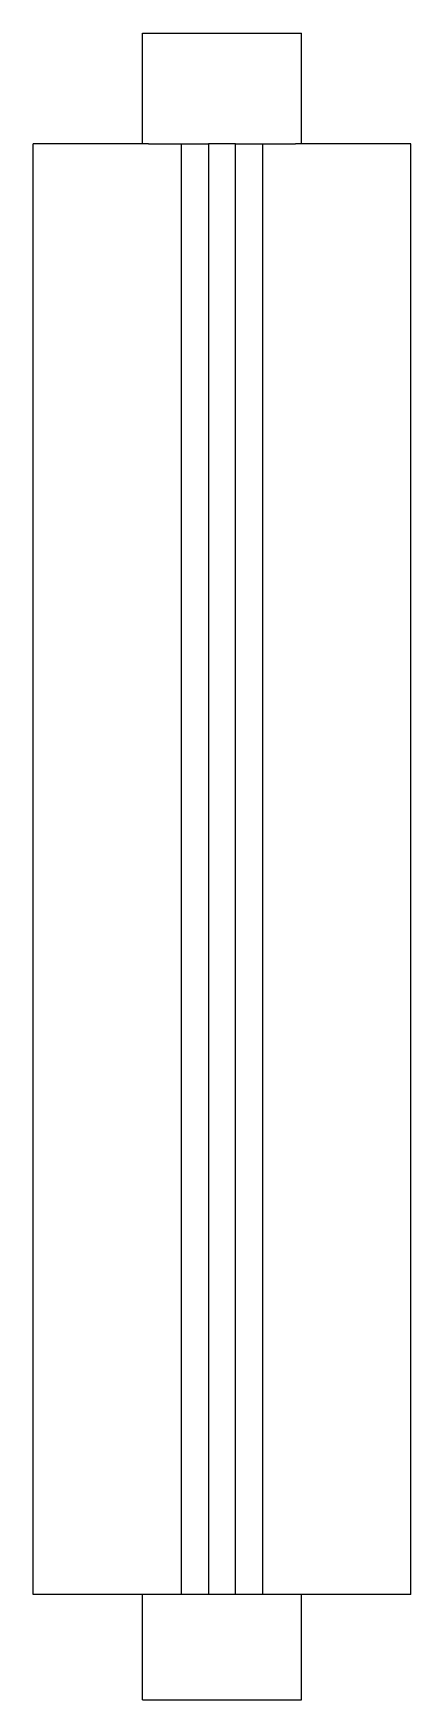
# Model space of a CAD drawing. Header units: metres. Extents: x 0 to 14, y -61.8 to 0.
import ezdxf

# ---------------------------------------------------------------- set-up
doc = ezdxf.new("R2010")
doc.units = ezdxf.units.M

msp = doc.modelspace()

# ---------------------------------------------------------------- linework, layer by layer
for points in [[(4.05, 0), (4.055, 0), (4.06, 0), (4.066, 0), (4.075, 0), (4.091, 0), (4.106, 0), (4.122, 0), (4.146, 0), (4.172, 0), (4.197, 0), (4.226, 0), (4.261, 0), (4.297, 0), (4.332, 0), (4.374, 0), (4.419, 0), (4.464, 0), (4.51, 0), (4.563, 0), (4.617, 0), (4.671, 0), (4.729, 0), (4.791, 0), (4.852, 0), (4.914, 0), (4.983, 0), (5.052, 0), (5.121, 0), (5.193, 0), (5.269, 0), (5.344, 0), (5.42, 0), (5.5, 0), (5.581, 0), (5.662, 0), (5.744, 0), (5.83, 0), (5.916, 0), (6.001, 0), (6.089, 0), (6.178, 0), (6.267, 0), (6.357, 0), (6.448, 0), (6.539, 0), (6.631, 0), (6.723, 0), (6.815, 0), (6.908, 0), (7, 0)], [(4.05, -4.1), (4.05, -4.018), (4.05, -3.936), (4.05, -3.854), (4.05, -3.772), (4.05, -3.69), (4.05, -3.608), (4.05, -3.526), (4.05, -3.444), (4.05, -3.362), (4.05, -3.28), (4.05, -3.198), (4.05, -3.116), (4.05, -3.034), (4.05, -2.952), (4.05, -2.87), (4.05, -2.788), (4.05, -2.706), (4.05, -2.624), (4.05, -2.542), (4.05, -2.46), (4.05, -2.378), (4.05, -2.296), (4.05, -2.214), (4.05, -2.132), (4.05, -2.05), (4.05, -1.968), (4.05, -1.886), (4.05, -1.804), (4.05, -1.722), (4.05, -1.64), (4.05, -1.558), (4.05, -1.476), (4.05, -1.394), (4.05, -1.312), (4.05, -1.23), (4.05, -1.148), (4.05, -1.066), (4.05, -0.984), (4.05, -0.902), (4.05, -0.82), (4.05, -0.738), (4.05, -0.656), (4.05, -0.574), (4.05, -0.492), (4.05, -0.41), (4.05, -0.328), (4.05, -0.246), (4.05, -0.164), (4.05, -0.082), (4.05, 0)], [(7, 0), (7.092, 0), (7.185, 0), (7.277, 0), (7.369, 0), (7.461, 0), (7.552, 0), (7.643, 0), (7.733, 0), (7.822, 0), (7.911, 0), (7.999, 0), (8.084, 0), (8.17, 0), (8.256, 0), (8.338, 0), (8.419, 0), (8.5, 0), (8.58, 0), (8.656, 0), (8.731, 0), (8.807, 0), (8.879, 0), (8.948, 0), (9.017, 0), (9.086, 0), (9.148, 0), (9.209, 0), (9.271, 0), (9.329, 0), (9.383, 0), (9.437, 0), (9.49, 0), (9.536, 0), (9.581, 0), (9.626, 0), (9.668, 0), (9.703, 0), (9.739, 0), (9.774, 0), (9.803, 0), (9.828, 0), (9.854, 0), (9.878, 0), (9.894, 0), (9.909, 0), (9.925, 0), (9.934, 0), (9.94, 0), (9.945, 0), (9.95, 0)], [(9.95, -4.1), (9.95, -4.018), (9.95, -3.936), (9.95, -3.854), (9.95, -3.772), (9.95, -3.69), (9.95, -3.608), (9.95, -3.526), (9.95, -3.444), (9.95, -3.362), (9.95, -3.28), (9.95, -3.198), (9.95, -3.116), (9.95, -3.034), (9.95, -2.952), (9.95, -2.87), (9.95, -2.788), (9.95, -2.706), (9.95, -2.624), (9.95, -2.542), (9.95, -2.46), (9.95, -2.378), (9.95, -2.296), (9.95, -2.214), (9.95, -2.132), (9.95, -2.05), (9.95, -1.968), (9.95, -1.886), (9.95, -1.804), (9.95, -1.722), (9.95, -1.64), (9.95, -1.558), (9.95, -1.476), (9.95, -1.394), (9.95, -1.312), (9.95, -1.23), (9.95, -1.148), (9.95, -1.066), (9.95, -0.984), (9.95, -0.902), (9.95, -0.82), (9.95, -0.738), (9.95, -0.656), (9.95, -0.574), (9.95, -0.492), (9.95, -0.41), (9.95, -0.328), (9.95, -0.246), (9.95, -0.164), (9.95, -0.082), (9.95, 0)], [(0, -57.9), (0, -56.824), (0, -55.748), (0, -54.672), (0, -53.596), (0, -52.52), (0, -51.444), (0, -50.368), (0, -49.292), (0, -48.216), (0, -47.14), (0, -46.064), (0, -44.988), (0, -43.912), (0, -42.836), (0, -41.76), (0, -40.684), (0, -39.608), (0, -38.532), (0, -37.456), (0, -36.38), (0, -35.304), (0, -34.228), (0, -33.152), (0, -32.076), (0, -31), (0, -29.924), (0, -28.848), (0, -27.772), (0, -26.696), (0, -25.62), (0, -24.544), (0, -23.468), (0, -22.392), (0, -21.316), (0, -20.24), (0, -19.164), (0, -18.088), (0, -17.012), (0, -15.936), (0, -14.86), (0, -13.784), (0, -12.708), (0, -11.632), (0, -10.556), (0, -9.48), (0, -8.404), (0, -7.328), (0, -6.252), (0, -5.176), (0, -4.1)], [(4.278, -4.1), (4.13, -4.1), (3.981, -4.1), (3.833, -4.1), (3.688, -4.1), (3.546, -4.1), (3.404, -4.1), (3.262, -4.1), (3.126, -4.1), (2.992, -4.1), (2.857, -4.1), (2.725, -4.1), (2.599, -4.1), (2.473, -4.1), (2.347, -4.1), (2.227, -4.1), (2.11, -4.1), (1.993, -4.1), (1.877, -4.1), (1.77, -4.1), (1.663, -4.1), (1.556, -4.1), (1.455, -4.1), (1.359, -4.1), (1.263, -4.1), (1.167, -4.1), (1.082, -4.1), (0.997, -4.1), (0.912, -4.1), (0.832, -4.1), (0.76, -4.1), (0.687, -4.1), (0.614, -4.1), (0.552, -4.1), (0.492, -4.1), (0.431, -4.1), (0.375, -4.1), (0.328, -4.1), (0.28, -4.1), (0.233, -4.1), (0.195, -4.1), (0.161, -4.1), (0.127, -4.1), (0.095, -4.1), (0.074, -4.1), (0.054, -4.1), (0.033, -4.1), (0.021, -4.1), (0.014, -4.1), (0.007, -4.1), (0, -4.1)], [(4.278, -4.1), (4.32, -4.1), (4.362, -4.1), (4.405, -4.1), (4.446, -4.1), (4.487, -4.1), (4.527, -4.1), (4.568, -4.1), (4.607, -4.1), (4.645, -4.1), (4.684, -4.1), (4.721, -4.1), (4.757, -4.1), (4.793, -4.1), (4.83, -4.1), (4.864, -4.1), (4.897, -4.1), (4.931, -4.1), (4.964, -4.1), (4.994, -4.1), (5.025, -4.1), (5.055, -4.1), (5.084, -4.1), (5.112, -4.1), (5.139, -4.1), (5.167, -4.1), (5.191, -4.1), (5.215, -4.1), (5.239, -4.1), (5.262, -4.1), (5.283, -4.1), (5.304, -4.1), (5.325, -4.1), (5.342, -4.1), (5.36, -4.1), (5.377, -4.1), (5.393, -4.1), (5.406, -4.1), (5.42, -4.1), (5.433, -4.1), (5.444, -4.1), (5.454, -4.1), (5.464, -4.1), (5.473, -4.1), (5.479, -4.1), (5.485, -4.1), (5.49, -4.1), (5.494, -4.1), (5.496, -4.1), (5.498, -4.1), (5.5, -4.1)], [(5.5, -57.9), (5.5, -56.824), (5.5, -55.748), (5.5, -54.672), (5.5, -53.596), (5.5, -52.52), (5.5, -51.444), (5.5, -50.368), (5.5, -49.292), (5.5, -48.216), (5.5, -47.14), (5.5, -46.064), (5.5, -44.988), (5.5, -43.912), (5.5, -42.836), (5.5, -41.76), (5.5, -40.684), (5.5, -39.608), (5.5, -38.532), (5.5, -37.456), (5.5, -36.38), (5.5, -35.304), (5.5, -34.228), (5.5, -33.152), (5.5, -32.076), (5.5, -31), (5.5, -29.924), (5.5, -28.848), (5.5, -27.772), (5.5, -26.696), (5.5, -25.62), (5.5, -24.544), (5.5, -23.468), (5.5, -22.392), (5.5, -21.316), (5.5, -20.24), (5.5, -19.164), (5.5, -18.088), (5.5, -17.012), (5.5, -15.936), (5.5, -14.86), (5.5, -13.784), (5.5, -12.708), (5.5, -11.632), (5.5, -10.556), (5.5, -9.48), (5.5, -8.404), (5.5, -7.328), (5.5, -6.252), (5.5, -5.176), (5.5, -4.1)], [(5.5, -4.1), (5.52, -4.1), (5.54, -4.1), (5.56, -4.1), (5.58, -4.1), (5.6, -4.1), (5.62, -4.1), (5.64, -4.1), (5.66, -4.1), (5.68, -4.1), (5.7, -4.1), (5.72, -4.1), (5.74, -4.1), (5.76, -4.1), (5.78, -4.1), (5.8, -4.1), (5.82, -4.1), (5.84, -4.1), (5.86, -4.1), (5.88, -4.1), (5.9, -4.1), (5.92, -4.1), (5.94, -4.1), (5.96, -4.1), (5.98, -4.1), (6, -4.1), (6.02, -4.1), (6.04, -4.1), (6.06, -4.1), (6.08, -4.1), (6.1, -4.1), (6.12, -4.1), (6.14, -4.1), (6.16, -4.1), (6.18, -4.1), (6.2, -4.1), (6.22, -4.1), (6.24, -4.1), (6.26, -4.1), (6.28, -4.1), (6.3, -4.1), (6.32, -4.1), (6.34, -4.1), (6.36, -4.1), (6.38, -4.1), (6.4, -4.1), (6.42, -4.1), (6.44, -4.1), (6.46, -4.1), (6.48, -4.1), (6.5, -4.1)], [(7.5, -4.1), (7.48, -4.1), (7.46, -4.1), (7.44, -4.1), (7.42, -4.1), (7.4, -4.1), (7.38, -4.1), (7.36, -4.1), (7.34, -4.1), (7.32, -4.1), (7.3, -4.1), (7.28, -4.1), (7.26, -4.1), (7.24, -4.1), (7.22, -4.1), (7.2, -4.1), (7.18, -4.1), (7.16, -4.1), (7.14, -4.1), (7.12, -4.1), (7.1, -4.1), (7.08, -4.1), (7.06, -4.1), (7.04, -4.1), (7.02, -4.1), (7, -4.1), (6.98, -4.1), (6.96, -4.1), (6.94, -4.1), (6.92, -4.1), (6.9, -4.1), (6.88, -4.1), (6.86, -4.1), (6.84, -4.1), (6.82, -4.1), (6.8, -4.1), (6.78, -4.1), (6.76, -4.1), (6.74, -4.1), (6.72, -4.1), (6.7, -4.1), (6.68, -4.1), (6.66, -4.1), (6.64, -4.1), (6.62, -4.1), (6.6, -4.1), (6.58, -4.1), (6.56, -4.1), (6.54, -4.1), (6.52, -4.1), (6.5, -4.1)], [(6.5, -4.1), (6.5, -5.176), (6.5, -6.252), (6.5, -7.328), (6.5, -8.404), (6.5, -9.48), (6.5, -10.556), (6.5, -11.632), (6.5, -12.708), (6.5, -13.784), (6.5, -14.86), (6.5, -15.936), (6.5, -17.012), (6.5, -18.088), (6.5, -19.164), (6.5, -20.24), (6.5, -21.316), (6.5, -22.392), (6.5, -23.468), (6.5, -24.544), (6.5, -25.62), (6.5, -26.696), (6.5, -27.772), (6.5, -28.848), (6.5, -29.924), (6.5, -31), (6.5, -32.076), (6.5, -33.152), (6.5, -34.228), (6.5, -35.304), (6.5, -36.38), (6.5, -37.456), (6.5, -38.532), (6.5, -39.608), (6.5, -40.684), (6.5, -41.76), (6.5, -42.836), (6.5, -43.912), (6.5, -44.988), (6.5, -46.064), (6.5, -47.14), (6.5, -48.216), (6.5, -49.292), (6.5, -50.368), (6.5, -51.444), (6.5, -52.52), (6.5, -53.596), (6.5, -54.672), (6.5, -55.748), (6.5, -56.824), (6.5, -57.9)], [(7.5, -57.9), (7.5, -56.824), (7.5, -55.748), (7.5, -54.672), (7.5, -53.596), (7.5, -52.52), (7.5, -51.444), (7.5, -50.368), (7.5, -49.292), (7.5, -48.216), (7.5, -47.14), (7.5, -46.064), (7.5, -44.988), (7.5, -43.912), (7.5, -42.836), (7.5, -41.76), (7.5, -40.684), (7.5, -39.608), (7.5, -38.532), (7.5, -37.456), (7.5, -36.38), (7.5, -35.304), (7.5, -34.228), (7.5, -33.152), (7.5, -32.076), (7.5, -31), (7.5, -29.924), (7.5, -28.848), (7.5, -27.772), (7.5, -26.696), (7.5, -25.62), (7.5, -24.544), (7.5, -23.468), (7.5, -22.392), (7.5, -21.316), (7.5, -20.24), (7.5, -19.164), (7.5, -18.088), (7.5, -17.012), (7.5, -15.936), (7.5, -14.86), (7.5, -13.784), (7.5, -12.708), (7.5, -11.632), (7.5, -10.556), (7.5, -9.48), (7.5, -8.404), (7.5, -7.328), (7.5, -6.252), (7.5, -5.176), (7.5, -4.1)], [(7.5, -4.1), (7.52, -4.1), (7.54, -4.1), (7.56, -4.1), (7.58, -4.1), (7.6, -4.1), (7.62, -4.1), (7.64, -4.1), (7.66, -4.1), (7.68, -4.1), (7.7, -4.1), (7.72, -4.1), (7.74, -4.1), (7.76, -4.1), (7.78, -4.1), (7.8, -4.1), (7.82, -4.1), (7.84, -4.1), (7.86, -4.1), (7.88, -4.1), (7.9, -4.1), (7.92, -4.1), (7.94, -4.1), (7.96, -4.1), (7.98, -4.1), (8, -4.1), (8.02, -4.1), (8.04, -4.1), (8.06, -4.1), (8.08, -4.1), (8.1, -4.1), (8.12, -4.1), (8.14, -4.1), (8.16, -4.1), (8.18, -4.1), (8.2, -4.1), (8.22, -4.1), (8.24, -4.1), (8.26, -4.1), (8.28, -4.1), (8.3, -4.1), (8.32, -4.1), (8.34, -4.1), (8.36, -4.1), (8.38, -4.1), (8.4, -4.1), (8.42, -4.1), (8.44, -4.1), (8.46, -4.1), (8.48, -4.1), (8.5, -4.1)], [(8.5, -4.1), (8.5, -5.176), (8.5, -6.252), (8.5, -7.328), (8.5, -8.404), (8.5, -9.48), (8.5, -10.556), (8.5, -11.632), (8.5, -12.708), (8.5, -13.784), (8.5, -14.86), (8.5, -15.936), (8.5, -17.012), (8.5, -18.088), (8.5, -19.164), (8.5, -20.24), (8.5, -21.316), (8.5, -22.392), (8.5, -23.468), (8.5, -24.544), (8.5, -25.62), (8.5, -26.696), (8.5, -27.772), (8.5, -28.848), (8.5, -29.924), (8.5, -31), (8.5, -32.076), (8.5, -33.152), (8.5, -34.228), (8.5, -35.304), (8.5, -36.38), (8.5, -37.456), (8.5, -38.532), (8.5, -39.608), (8.5, -40.684), (8.5, -41.76), (8.5, -42.836), (8.5, -43.912), (8.5, -44.988), (8.5, -46.064), (8.5, -47.14), (8.5, -48.216), (8.5, -49.292), (8.5, -50.368), (8.5, -51.444), (8.5, -52.52), (8.5, -53.596), (8.5, -54.672), (8.5, -55.748), (8.5, -56.824), (8.5, -57.9)], [(8.5, -4.1), (8.502, -4.1), (8.504, -4.1), (8.506, -4.1), (8.51, -4.1), (8.515, -4.1), (8.521, -4.1), (8.527, -4.1), (8.536, -4.1), (8.546, -4.1), (8.556, -4.1), (8.567, -4.1), (8.58, -4.1), (8.594, -4.1), (8.607, -4.1), (8.623, -4.1), (8.64, -4.1), (8.658, -4.1), (8.675, -4.1), (8.696, -4.1), (8.717, -4.1), (8.738, -4.1), (8.761, -4.1), (8.785, -4.1), (8.809, -4.1), (8.833, -4.1), (8.861, -4.1), (8.888, -4.1), (8.916, -4.1), (8.945, -4.1), (8.975, -4.1), (9.006, -4.1), (9.036, -4.1), (9.069, -4.1), (9.103, -4.1), (9.136, -4.1), (9.17, -4.1), (9.207, -4.1), (9.243, -4.1), (9.279, -4.1), (9.316, -4.1), (9.355, -4.1), (9.393, -4.1), (9.432, -4.1), (9.473, -4.1), (9.513, -4.1), (9.554, -4.1), (9.595, -4.1), (9.638, -4.1), (9.68, -4.1), (9.722, -4.1)], [(14, -4.1), (13.993, -4.1), (13.986, -4.1), (13.979, -4.1), (13.967, -4.1), (13.946, -4.1), (13.926, -4.1), (13.905, -4.1), (13.873, -4.1), (13.839, -4.1), (13.805, -4.1), (13.767, -4.1), (13.72, -4.1), (13.672, -4.1), (13.625, -4.1), (13.569, -4.1), (13.508, -4.1), (13.448, -4.1), (13.386, -4.1), (13.313, -4.1), (13.24, -4.1), (13.168, -4.1), (13.088, -4.1), (13.003, -4.1), (12.918, -4.1), (12.833, -4.1), (12.737, -4.1), (12.641, -4.1), (12.545, -4.1), (12.444, -4.1), (12.337, -4.1), (12.23, -4.1), (12.123, -4.1), (12.007, -4.1), (11.89, -4.1), (11.773, -4.1), (11.653, -4.1), (11.527, -4.1), (11.401, -4.1), (11.275, -4.1), (11.143, -4.1), (11.008, -4.1), (10.874, -4.1), (10.738, -4.1), (10.596, -4.1), (10.454, -4.1), (10.312, -4.1), (10.167, -4.1), (10.019, -4.1), (9.87, -4.1), (9.722, -4.1)], [(14, -57.9), (14, -56.824), (14, -55.748), (14, -54.672), (14, -53.596), (14, -52.52), (14, -51.444), (14, -50.368), (14, -49.292), (14, -48.216), (14, -47.14), (14, -46.064), (14, -44.988), (14, -43.912), (14, -42.836), (14, -41.76), (14, -40.684), (14, -39.608), (14, -38.532), (14, -37.456), (14, -36.38), (14, -35.304), (14, -34.228), (14, -33.152), (14, -32.076), (14, -31), (14, -29.924), (14, -28.848), (14, -27.772), (14, -26.696), (14, -25.62), (14, -24.544), (14, -23.468), (14, -22.392), (14, -21.316), (14, -20.24), (14, -19.164), (14, -18.088), (14, -17.012), (14, -15.936), (14, -14.86), (14, -13.784), (14, -12.708), (14, -11.632), (14, -10.556), (14, -9.48), (14, -8.404), (14, -7.328), (14, -6.252), (14, -5.176), (14, -4.1)], [(4.278, -57.9), (4.13, -57.9), (3.981, -57.9), (3.833, -57.9), (3.688, -57.9), (3.546, -57.9), (3.404, -57.9), (3.262, -57.9), (3.126, -57.9), (2.992, -57.9), (2.857, -57.9), (2.725, -57.9), (2.599, -57.9), (2.473, -57.9), (2.347, -57.9), (2.227, -57.9), (2.11, -57.9), (1.993, -57.9), (1.877, -57.9), (1.77, -57.9), (1.663, -57.9), (1.556, -57.9), (1.455, -57.9), (1.359, -57.9), (1.263, -57.9), (1.167, -57.9), (1.082, -57.9), (0.997, -57.9), (0.912, -57.9), (0.832, -57.9), (0.76, -57.9), (0.687, -57.9), (0.614, -57.9), (0.552, -57.9), (0.492, -57.9), (0.431, -57.9), (0.375, -57.9), (0.328, -57.9), (0.28, -57.9), (0.233, -57.9), (0.195, -57.9), (0.161, -57.9), (0.127, -57.9), (0.095, -57.9), (0.074, -57.9), (0.054, -57.9), (0.033, -57.9), (0.021, -57.9), (0.014, -57.9), (0.007, -57.9), (0, -57.9)], [(4.05, -61.8), (4.05, -61.722), (4.05, -61.644), (4.05, -61.566), (4.05, -61.488), (4.05, -61.41), (4.05, -61.332), (4.05, -61.254), (4.05, -61.176), (4.05, -61.098), (4.05, -61.02), (4.05, -60.942), (4.05, -60.864), (4.05, -60.786), (4.05, -60.708), (4.05, -60.63), (4.05, -60.552), (4.05, -60.474), (4.05, -60.396), (4.05, -60.318), (4.05, -60.24), (4.05, -60.162), (4.05, -60.084), (4.05, -60.006), (4.05, -59.928), (4.05, -59.85), (4.05, -59.772), (4.05, -59.694), (4.05, -59.616), (4.05, -59.538), (4.05, -59.46), (4.05, -59.382), (4.05, -59.304), (4.05, -59.226), (4.05, -59.148), (4.05, -59.07), (4.05, -58.992), (4.05, -58.914), (4.05, -58.836), (4.05, -58.758), (4.05, -58.68), (4.05, -58.602), (4.05, -58.524), (4.05, -58.446), (4.05, -58.368), (4.05, -58.29), (4.05, -58.212), (4.05, -58.134), (4.05, -58.056), (4.05, -57.978), (4.05, -57.9)], [(5.5, -57.9), (5.498, -57.9), (5.496, -57.9), (5.494, -57.9), (5.49, -57.9), (5.485, -57.9), (5.479, -57.9), (5.473, -57.9), (5.464, -57.9), (5.454, -57.9), (5.444, -57.9), (5.433, -57.9), (5.42, -57.9), (5.406, -57.9), (5.393, -57.9), (5.377, -57.9), (5.36, -57.9), (5.342, -57.9), (5.325, -57.9), (5.304, -57.9), (5.283, -57.9), (5.262, -57.9), (5.239, -57.9), (5.215, -57.9), (5.191, -57.9), (5.167, -57.9), (5.139, -57.9), (5.112, -57.9), (5.084, -57.9), (5.055, -57.9), (5.025, -57.9), (4.994, -57.9), (4.964, -57.9), (4.931, -57.9), (4.897, -57.9), (4.864, -57.9), (4.83, -57.9), (4.793, -57.9), (4.757, -57.9), (4.721, -57.9), (4.684, -57.9), (4.645, -57.9), (4.607, -57.9), (4.568, -57.9), (4.527, -57.9), (4.487, -57.9), (4.446, -57.9), (4.405, -57.9), (4.362, -57.9), (4.32, -57.9), (4.278, -57.9)], [(6.5, -57.9), (6.48, -57.9), (6.46, -57.9), (6.44, -57.9), (6.42, -57.9), (6.4, -57.9), (6.38, -57.9), (6.36, -57.9), (6.34, -57.9), (6.32, -57.9), (6.3, -57.9), (6.28, -57.9), (6.26, -57.9), (6.24, -57.9), (6.22, -57.9), (6.2, -57.9), (6.18, -57.9), (6.16, -57.9), (6.14, -57.9), (6.12, -57.9), (6.1, -57.9), (6.08, -57.9), (6.06, -57.9), (6.04, -57.9), (6.02, -57.9), (6, -57.9), (5.98, -57.9), (5.96, -57.9), (5.94, -57.9), (5.92, -57.9), (5.9, -57.9), (5.88, -57.9), (5.86, -57.9), (5.84, -57.9), (5.82, -57.9), (5.8, -57.9), (5.78, -57.9), (5.76, -57.9), (5.74, -57.9), (5.72, -57.9), (5.7, -57.9), (5.68, -57.9), (5.66, -57.9), (5.64, -57.9), (5.62, -57.9), (5.6, -57.9), (5.58, -57.9), (5.56, -57.9), (5.54, -57.9), (5.52, -57.9), (5.5, -57.9)], [(7.5, -57.9), (7.48, -57.9), (7.46, -57.9), (7.44, -57.9), (7.42, -57.9), (7.4, -57.9), (7.38, -57.9), (7.36, -57.9), (7.34, -57.9), (7.32, -57.9), (7.3, -57.9), (7.28, -57.9), (7.26, -57.9), (7.24, -57.9), (7.22, -57.9), (7.2, -57.9), (7.18, -57.9), (7.16, -57.9), (7.14, -57.9), (7.12, -57.9), (7.1, -57.9), (7.08, -57.9), (7.06, -57.9), (7.04, -57.9), (7.02, -57.9), (7, -57.9), (6.98, -57.9), (6.96, -57.9), (6.94, -57.9), (6.92, -57.9), (6.9, -57.9), (6.88, -57.9), (6.86, -57.9), (6.84, -57.9), (6.82, -57.9), (6.8, -57.9), (6.78, -57.9), (6.76, -57.9), (6.74, -57.9), (6.72, -57.9), (6.7, -57.9), (6.68, -57.9), (6.66, -57.9), (6.64, -57.9), (6.62, -57.9), (6.6, -57.9), (6.58, -57.9), (6.56, -57.9), (6.54, -57.9), (6.52, -57.9), (6.5, -57.9)], [(8.5, -57.9), (8.48, -57.9), (8.46, -57.9), (8.44, -57.9), (8.42, -57.9), (8.4, -57.9), (8.38, -57.9), (8.36, -57.9), (8.34, -57.9), (8.32, -57.9), (8.3, -57.9), (8.28, -57.9), (8.26, -57.9), (8.24, -57.9), (8.22, -57.9), (8.2, -57.9), (8.18, -57.9), (8.16, -57.9), (8.14, -57.9), (8.12, -57.9), (8.1, -57.9), (8.08, -57.9), (8.06, -57.9), (8.04, -57.9), (8.02, -57.9), (8, -57.9), (7.98, -57.9), (7.96, -57.9), (7.94, -57.9), (7.92, -57.9), (7.9, -57.9), (7.88, -57.9), (7.86, -57.9), (7.84, -57.9), (7.82, -57.9), (7.8, -57.9), (7.78, -57.9), (7.76, -57.9), (7.74, -57.9), (7.72, -57.9), (7.7, -57.9), (7.68, -57.9), (7.66, -57.9), (7.64, -57.9), (7.62, -57.9), (7.6, -57.9), (7.58, -57.9), (7.56, -57.9), (7.54, -57.9), (7.52, -57.9), (7.5, -57.9)], [(9.722, -57.9), (9.68, -57.9), (9.638, -57.9), (9.595, -57.9), (9.554, -57.9), (9.513, -57.9), (9.473, -57.9), (9.432, -57.9), (9.393, -57.9), (9.355, -57.9), (9.316, -57.9), (9.279, -57.9), (9.243, -57.9), (9.207, -57.9), (9.17, -57.9), (9.136, -57.9), (9.103, -57.9), (9.069, -57.9), (9.036, -57.9), (9.006, -57.9), (8.975, -57.9), (8.945, -57.9), (8.916, -57.9), (8.888, -57.9), (8.861, -57.9), (8.833, -57.9), (8.809, -57.9), (8.785, -57.9), (8.761, -57.9), (8.738, -57.9), (8.717, -57.9), (8.696, -57.9), (8.675, -57.9), (8.658, -57.9), (8.64, -57.9), (8.623, -57.9), (8.607, -57.9), (8.594, -57.9), (8.58, -57.9), (8.567, -57.9), (8.556, -57.9), (8.546, -57.9), (8.536, -57.9), (8.527, -57.9), (8.521, -57.9), (8.515, -57.9), (8.51, -57.9), (8.506, -57.9), (8.504, -57.9), (8.502, -57.9), (8.5, -57.9)], [(14, -57.9), (13.993, -57.9), (13.986, -57.9), (13.979, -57.9), (13.967, -57.9), (13.946, -57.9), (13.926, -57.9), (13.905, -57.9), (13.873, -57.9), (13.839, -57.9), (13.805, -57.9), (13.767, -57.9), (13.72, -57.9), (13.672, -57.9), (13.625, -57.9), (13.569, -57.9), (13.508, -57.9), (13.448, -57.9), (13.386, -57.9), (13.313, -57.9), (13.24, -57.9), (13.168, -57.9), (13.088, -57.9), (13.003, -57.9), (12.918, -57.9), (12.833, -57.9), (12.737, -57.9), (12.641, -57.9), (12.545, -57.9), (12.444, -57.9), (12.337, -57.9), (12.23, -57.9), (12.123, -57.9), (12.007, -57.9), (11.89, -57.9), (11.773, -57.9), (11.653, -57.9), (11.527, -57.9), (11.401, -57.9), (11.275, -57.9), (11.143, -57.9), (11.008, -57.9), (10.874, -57.9), (10.738, -57.9), (10.596, -57.9), (10.454, -57.9), (10.312, -57.9), (10.167, -57.9), (10.019, -57.9), (9.87, -57.9), (9.722, -57.9)], [(9.95, -61.8), (9.95, -61.722), (9.95, -61.644), (9.95, -61.566), (9.95, -61.488), (9.95, -61.41), (9.95, -61.332), (9.95, -61.254), (9.95, -61.176), (9.95, -61.098), (9.95, -61.02), (9.95, -60.942), (9.95, -60.864), (9.95, -60.786), (9.95, -60.708), (9.95, -60.63), (9.95, -60.552), (9.95, -60.474), (9.95, -60.396), (9.95, -60.318), (9.95, -60.24), (9.95, -60.162), (9.95, -60.084), (9.95, -60.006), (9.95, -59.928), (9.95, -59.85), (9.95, -59.772), (9.95, -59.694), (9.95, -59.616), (9.95, -59.538), (9.95, -59.46), (9.95, -59.382), (9.95, -59.304), (9.95, -59.226), (9.95, -59.148), (9.95, -59.07), (9.95, -58.992), (9.95, -58.914), (9.95, -58.836), (9.95, -58.758), (9.95, -58.68), (9.95, -58.602), (9.95, -58.524), (9.95, -58.446), (9.95, -58.368), (9.95, -58.29), (9.95, -58.212), (9.95, -58.134), (9.95, -58.056), (9.95, -57.978), (9.95, -57.9)], [(4.05, -61.8), (4.055, -61.8), (4.06, -61.8), (4.066, -61.8), (4.075, -61.8), (4.091, -61.8), (4.106, -61.8), (4.122, -61.8), (4.146, -61.8), (4.172, -61.8), (4.197, -61.8), (4.226, -61.8), (4.261, -61.8), (4.297, -61.8), (4.332, -61.8), (4.374, -61.8), (4.419, -61.8), (4.464, -61.8), (4.51, -61.8), (4.563, -61.8), (4.617, -61.8), (4.671, -61.8), (4.729, -61.8), (4.791, -61.8), (4.852, -61.8), (4.914, -61.8), (4.983, -61.8), (5.052, -61.8), (5.121, -61.8), (5.193, -61.8), (5.269, -61.8), (5.344, -61.8), (5.42, -61.8), (5.5, -61.8), (5.581, -61.8), (5.662, -61.8), (5.744, -61.8), (5.83, -61.8), (5.916, -61.8), (6.001, -61.8), (6.089, -61.8), (6.178, -61.8), (6.267, -61.8), (6.357, -61.8), (6.448, -61.8), (6.539, -61.8), (6.631, -61.8), (6.723, -61.8), (6.815, -61.8), (6.908, -61.8), (7, -61.8)], [(7, -61.8), (7.092, -61.8), (7.185, -61.8), (7.277, -61.8), (7.369, -61.8), (7.461, -61.8), (7.552, -61.8), (7.643, -61.8), (7.733, -61.8), (7.822, -61.8), (7.911, -61.8), (7.999, -61.8), (8.084, -61.8), (8.17, -61.8), (8.256, -61.8), (8.338, -61.8), (8.419, -61.8), (8.5, -61.8), (8.58, -61.8), (8.656, -61.8), (8.731, -61.8), (8.807, -61.8), (8.879, -61.8), (8.948, -61.8), (9.017, -61.8), (9.086, -61.8), (9.148, -61.8), (9.209, -61.8), (9.271, -61.8), (9.329, -61.8), (9.383, -61.8), (9.437, -61.8), (9.49, -61.8), (9.536, -61.8), (9.581, -61.8), (9.626, -61.8), (9.668, -61.8), (9.703, -61.8), (9.739, -61.8), (9.774, -61.8), (9.803, -61.8), (9.828, -61.8), (9.854, -61.8), (9.878, -61.8), (9.894, -61.8), (9.909, -61.8), (9.925, -61.8), (9.934, -61.8), (9.94, -61.8), (9.945, -61.8), (9.95, -61.8)]]:
    msp.add_lwpolyline(points)

doc.saveas('drawing.dxf')
